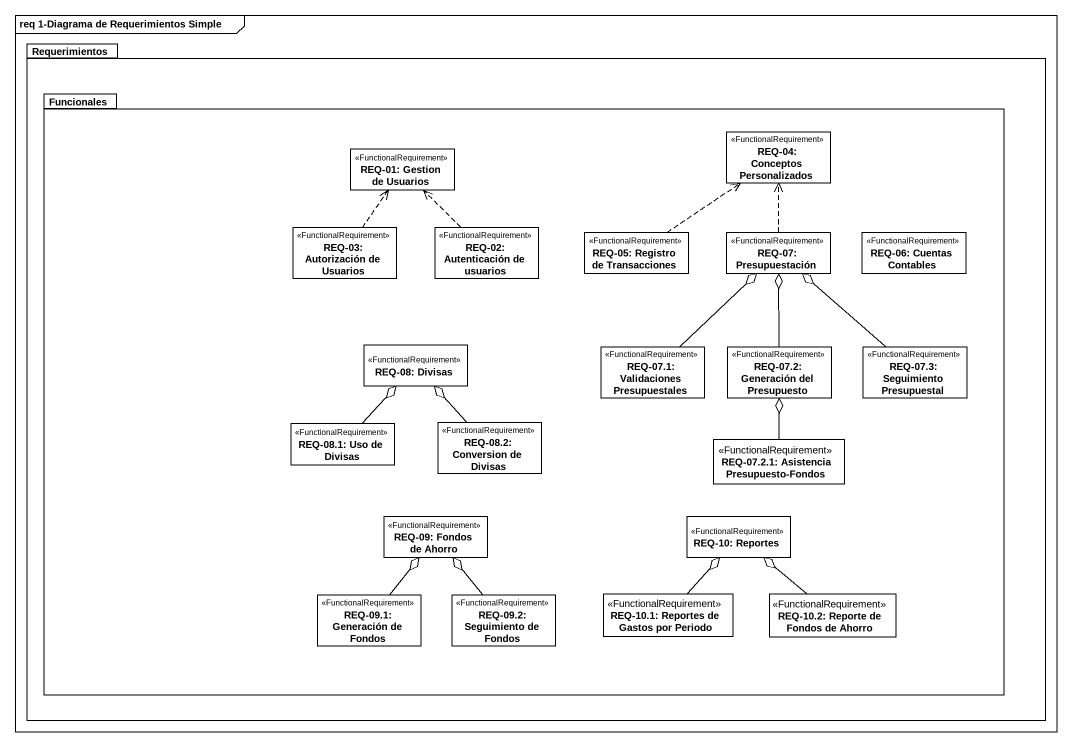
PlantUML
@startuml
mainframe req 1-Diagrama de Requerimientos Simple
hide circle
hide empty members
package Requerimientos {
  package Funcionales {
    class "REQ-01: Gestion de Usuarios" as REQ_01_Gestion_de_Usuarios <<FunctionalRequirement>>
    class "REQ-04: Conceptos Personalizados" as REQ_04_Conceptos <<FunctionalRequirement>>
    class "REQ-03: Autorización de Usuarios" as REQ_03_Autorización_de <<FunctionalRequirement>>
    class "REQ-02: Autenticación de usuarios" as REQ_02_Autenticación_de <<FunctionalRequirement>>
    class "REQ-05: Registro de Transacciones" as REQ_05_Registro_de <<FunctionalRequirement>>
    class "REQ-07: Presupuestación" as REQ_07_Presupuestación <<FunctionalRequirement>>
    class "REQ-06: Cuentas Contables" as REQ_06_Cuentas_Contables <<FunctionalRequirement>>
    class "REQ-08: Divisas" as REQ_08_Divisas <<FunctionalRequirement>>
    class "REQ-07.1: Validaciones Presupuestales" as REQ_07_1_Validaciones <<FunctionalRequirement>>
    class "REQ-07.2: Generación del Presupuesto" as REQ_07_2_Generación_del <<FunctionalRequirement>>
    class "REQ-07.3: Seguimiento Presupuestal" as REQ_07_3_Seguimiento <<FunctionalRequirement>>
    class "REQ-08.1: Uso de Divisas" as REQ_08_1_Uso_de_Divisas <<FunctionalRequirement>>
    class "REQ-08.2: Conversion de Divisas" as REQ_08_2_Conversion_de <<FunctionalRequirement>>
    class "REQ-07.2.1: Asistencia Presupuesto-Fondos" as REQ_07_2_1_Asistencia <<FunctionalRequirement>>
    class "REQ-09: Fondos de Ahorro" as REQ_09_Fondos_de_Ahorro <<FunctionalRequirement>>
    class "REQ-10: Reportes" as REQ_10_Reportes <<FunctionalRequirement>>
    class "REQ-09.1: Generación de Fondos" as REQ_09_1_Generación_de <<FunctionalRequirement>>
    class "REQ-09.2: Seguimiento de Fondos" as REQ_09_2_Seguimiento_de <<FunctionalRequirement>>
    class "REQ-10.1: Reportes de Gastos por Periodo" as REQ_10_1_Reportes_de_Gastos <<FunctionalRequirement>>
    class "REQ-10.2: Reporte de Fondos de Ahorro" as REQ_10_2_Reporte_de_Fondos <<FunctionalRequirement>>
  }
}
REQ_03_Autorización_de .up.> REQ_01_Gestion_de_Usuarios
REQ_02_Autenticación_de .up.> REQ_01_Gestion_de_Usuarios
REQ_05_Registro_de .up.> REQ_04_Conceptos
REQ_07_Presupuestación .up.> REQ_04_Conceptos
REQ_07_1_Validaciones -up-o REQ_07_Presupuestación
REQ_07_2_Generación_del -up-o REQ_07_Presupuestación
REQ_07_3_Seguimiento -up-o REQ_07_Presupuestación
REQ_08_1_Uso_de_Divisas -up-o REQ_08_Divisas
REQ_08_2_Conversion_de -up-o REQ_08_Divisas
REQ_07_2_1_Asistencia -up-o REQ_07_2_Generación_del
REQ_09_1_Generación_de -up-o REQ_09_Fondos_de_Ahorro
REQ_09_2_Seguimiento_de -up-o REQ_09_Fondos_de_Ahorro
REQ_10_1_Reportes_de_Gastos -up-o REQ_10_Reportes
REQ_10_2_Reporte_de_Fondos -up-o REQ_10_Reportes
@enduml
